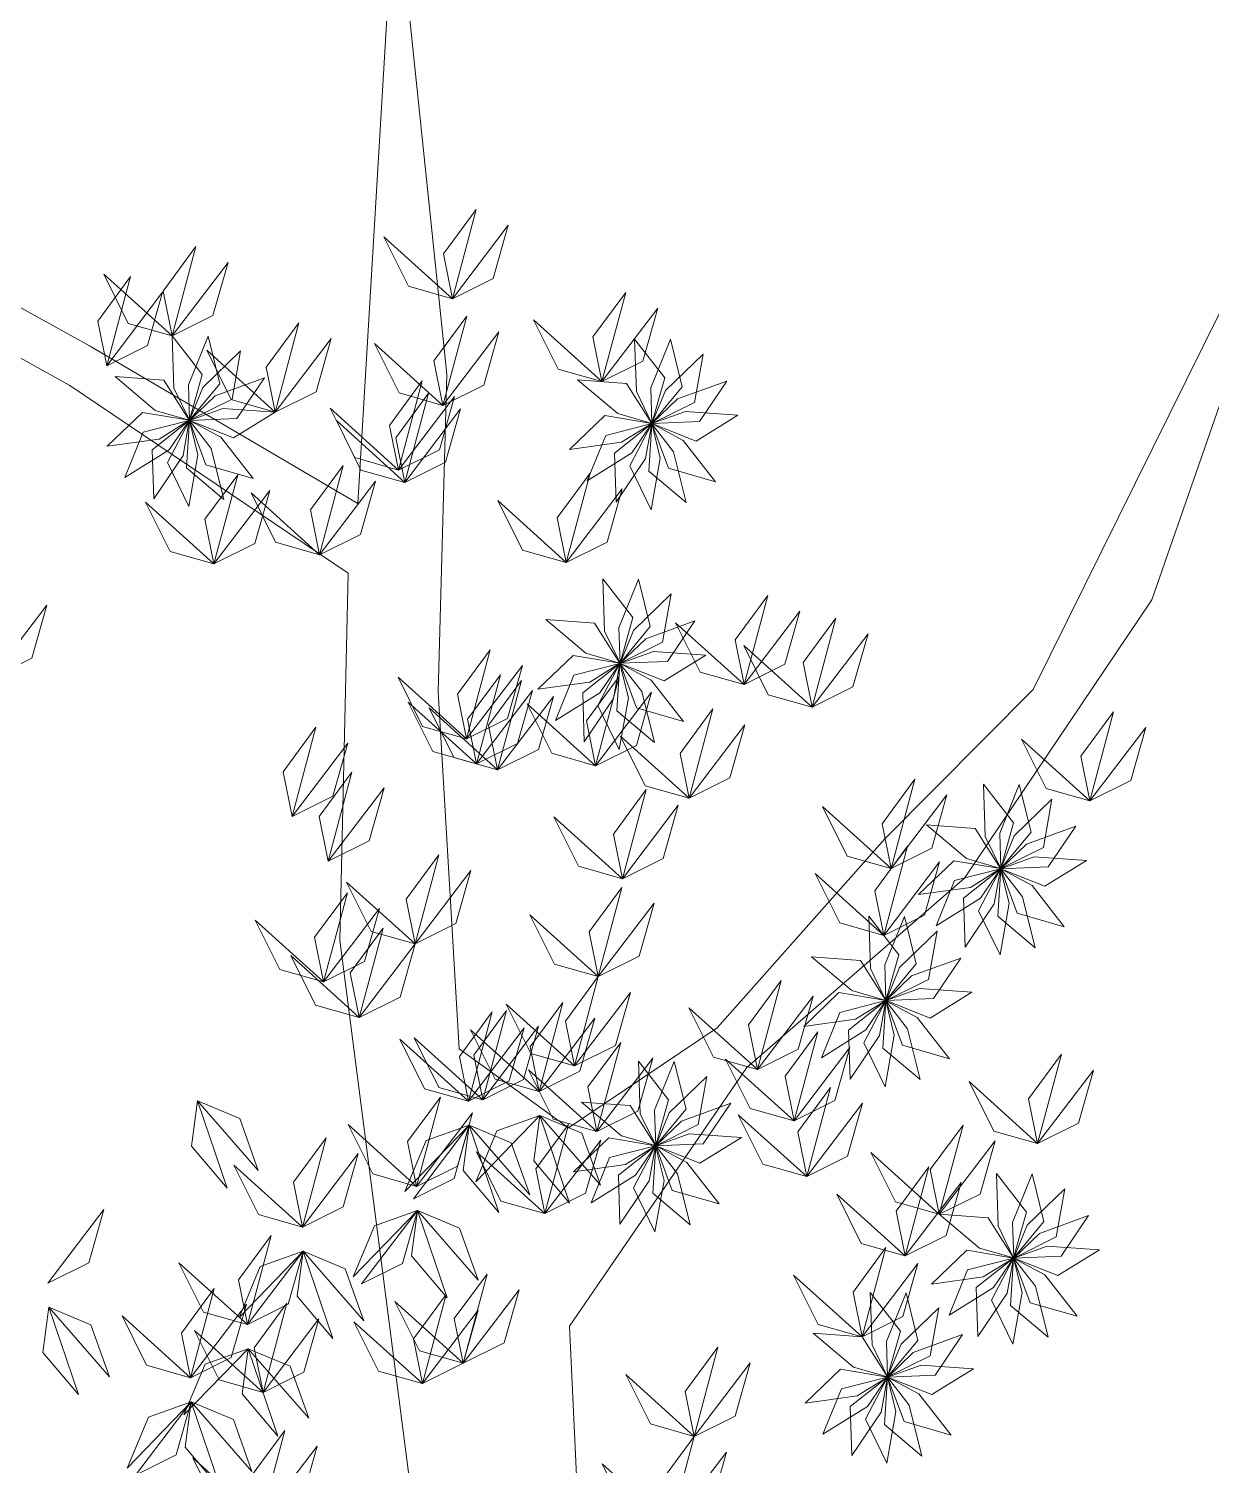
# Model space of a CAD drawing. Header units: inches. Extents: x 4350 to 28384, y -6772 to 993.
# Drawn here: x 8181 to 8257.9, y 768.6 to 862 of the extents above; entities that cross this region are included whole.
import ezdxf

# ---------------------------------------------------------------- set-up
doc = ezdxf.new("R2010")
doc.units = ezdxf.units.IN
doc.header["$MEASUREMENT"] = 0
doc.layers.add('nascosti', color=1, linetype='Continuous')

msp = doc.modelspace()

# ---------------------------------------------------------------- linework, layer by layer
at = {"layer": 'nascosti', "linetype": 'Continuous', "lineweight": 0}
for points in [[(8258.484, 843.573), (8246.327, 819.024), (8236.693, 809.315), (8225.779, 797.023), (8216.132, 790.538), (8209.02, 795.669), (8207.641, 818.876), (8208.207, 839.511), (8204.86, 871.737), (8202.437, 831.107), (8184.988, 841.356), (8157.204, 856.725), (8151.987, 872.179), (8157.217, 853.501), (8183.709, 838.772), (8201.809, 826.591), (8201.255, 802.732), (8207.9, 751.174)], [(8270.457, 747.546), (8257.55, 750.72), (8242.095, 745.502), (8224.696, 742.857), (8217.584, 747.988), (8216.181, 777.642), (8227.723, 794.451), (8241.861, 806.756), (8254.043, 824.857), (8261.696, 846.809)]]:
    msp.add_lwpolyline(points, dxfattribs=at)
at = {"layer": 'nascosti', "lineweight": 0}
for points in [[(8208.58, 844.418), (8207.995, 847.324), (8210.123, 850.214), (8208.58, 844.418)], [(8208.58, 844.418), (8211.234, 845.739), (8212.211, 849.192), (8208.58, 844.418)], [(8190.358, 842.004), (8189.773, 844.91), (8191.901, 847.8), (8190.358, 842.004)], [(8208.58, 844.418), (8205.728, 845.225), (8204.128, 848.437), (8208.58, 844.418)], [(8190.358, 842.004), (8193.012, 843.325), (8193.989, 846.778), (8190.358, 842.004)], [(8186.11, 840.06), (8185.525, 842.966), (8187.653, 845.856), (8186.11, 840.06)], [(8190.358, 842.004), (8187.506, 842.811), (8185.906, 846.023), (8190.358, 842.004)], [(8186.11, 840.06), (8188.764, 841.381), (8189.741, 844.834), (8186.11, 840.06)], [(8218.298, 839.032), (8217.713, 841.938), (8219.841, 844.828), (8218.298, 839.032)], [(8207.962, 837.484), (8207.377, 840.39), (8209.504, 843.28), (8207.962, 837.484)], [(8218.298, 839.032), (8215.446, 839.839), (8213.846, 843.051), (8218.298, 839.032)], [(8218.298, 839.032), (8220.952, 840.353), (8221.929, 843.806), (8218.298, 839.032)], [(8197.058, 837.053), (8196.473, 839.959), (8198.6, 842.849), (8197.058, 837.053)], [(8207.962, 837.484), (8210.616, 838.805), (8211.593, 842.258), (8207.962, 837.484)], [(8190.358, 842.004), (8190.477, 838.597), (8191.481, 836.521), (8192.311, 839.492), (8190.358, 842.004)], [(8192.689, 841.985), (8191.412, 838.825), (8191.485, 836.519), (8193.451, 838.895), (8192.689, 841.985)], [(8197.058, 837.053), (8199.712, 838.374), (8200.689, 841.827), (8197.058, 837.053)], [(8207.962, 837.484), (8205.109, 838.291), (8203.51, 841.503), (8207.962, 837.484)], [(8220.422, 841.797), (8220.541, 838.39), (8221.545, 836.314), (8222.375, 839.284), (8220.422, 841.797)], [(8222.752, 841.778), (8221.476, 838.617), (8221.548, 836.312), (8223.514, 838.688), (8222.752, 841.778)], [(8194.81, 841.02), (8192.359, 838.652), (8191.487, 836.516), (8194.25, 837.887), (8194.81, 841.02)], [(8197.058, 837.053), (8194.205, 837.859), (8192.606, 841.072), (8197.058, 837.053)], [(8224.874, 840.812), (8222.422, 838.445), (8221.551, 836.309), (8224.313, 837.68), (8224.874, 840.812)], [(8186.648, 839.354), (8189.259, 837.163), (8191.474, 836.52), (8189.822, 839.124), (8186.648, 839.354)], [(8196.356, 839.275), (8193.153, 838.109), (8191.488, 836.512), (8194.57, 836.641), (8196.356, 839.275)], [(8205.077, 833.282), (8204.492, 836.188), (8206.619, 839.078), (8205.077, 833.282)], [(8216.711, 839.147), (8219.323, 836.956), (8221.538, 836.313), (8219.885, 838.917), (8216.711, 839.147)], [(8226.419, 839.068), (8223.216, 837.902), (8221.551, 836.305), (8224.633, 836.434), (8226.419, 839.068)], [(8205.483, 832.478), (8204.898, 835.384), (8207.025, 838.274), (8205.483, 832.478)], [(8205.077, 833.282), (8207.73, 834.603), (8208.707, 838.056), (8205.077, 833.282)], [(8186.134, 834.824), (8189.51, 835.298), (8191.47, 836.514), (8188.429, 837.028), (8186.134, 834.824)], [(8187.283, 832.796), (8190.174, 834.602), (8191.47, 836.51), (8188.483, 835.743), (8187.283, 832.796)], [(8189.158, 831.41), (8191.063, 834.236), (8191.472, 836.507), (8189.055, 834.591), (8189.158, 831.41)], [(8191.433, 830.907), (8192.025, 834.264), (8191.475, 836.504), (8190.046, 833.771), (8191.433, 830.907)], [(8193.717, 831.373), (8192.892, 834.681), (8191.478, 836.503), (8191.285, 833.425), (8193.717, 831.373)], [(8195.614, 832.728), (8193.515, 835.414), (8191.482, 836.504), (8192.557, 833.613), (8195.614, 832.728)], [(8197.058, 837.053), (8193.658, 837.29), (8191.487, 836.509), (8194.355, 835.373), (8197.058, 837.053)], [(8205.077, 833.282), (8202.224, 834.089), (8200.624, 837.301), (8205.077, 833.282)], [(8205.483, 832.478), (8202.63, 833.284), (8201.031, 836.497), (8205.483, 832.478)], [(8205.483, 832.478), (8208.136, 833.799), (8209.113, 837.252), (8205.483, 832.478)], [(8216.198, 834.616), (8219.573, 835.091), (8221.534, 836.306), (8218.492, 836.821), (8216.198, 834.616)], [(8227.121, 836.845), (8223.721, 837.083), (8221.551, 836.302), (8224.419, 835.166), (8227.121, 836.845)], [(8217.347, 832.589), (8220.237, 834.395), (8221.534, 836.303), (8218.546, 835.536), (8217.347, 832.589)], [(8219.221, 831.203), (8221.127, 834.029), (8221.535, 836.299), (8219.118, 834.384), (8219.221, 831.203)], [(8221.497, 830.7), (8222.089, 834.057), (8221.538, 836.297), (8220.109, 833.564), (8221.497, 830.7)], [(8223.78, 831.166), (8222.956, 834.473), (8221.542, 836.296), (8221.348, 833.218), (8223.78, 831.166)], [(8225.677, 832.521), (8223.578, 835.207), (8221.546, 836.297), (8222.621, 833.405), (8225.677, 832.521)], [(8193.075, 827.184), (8192.49, 830.09), (8194.617, 832.98), (8193.075, 827.184)], [(8199.939, 827.782), (8199.354, 830.688), (8201.482, 833.578), (8199.939, 827.782)], [(8215.98, 827.279), (8215.395, 830.185), (8217.523, 833.075), (8215.98, 827.279)], [(8193.075, 827.184), (8195.728, 828.505), (8196.705, 831.958), (8193.075, 827.184)], [(8199.939, 827.782), (8202.593, 829.103), (8203.57, 832.556), (8199.939, 827.782)], [(8215.98, 827.279), (8218.634, 828.6), (8219.611, 832.053), (8215.98, 827.279)], [(8193.075, 827.184), (8190.222, 827.991), (8188.623, 831.203), (8193.075, 827.184)], [(8199.939, 827.782), (8197.087, 828.588), (8195.487, 831.801), (8199.939, 827.782)], [(8215.98, 827.279), (8213.128, 828.086), (8211.528, 831.298), (8215.98, 827.279)], [(8218.349, 826.213), (8218.468, 822.807), (8219.472, 820.73), (8220.302, 823.701), (8218.349, 826.213)], [(8220.68, 826.194), (8219.403, 823.034), (8219.475, 820.728), (8221.442, 823.105), (8220.68, 826.194)], [(8178.577, 819.734), (8181.23, 821.055), (8182.207, 824.508), (8178.577, 819.734)], [(8222.801, 825.229), (8220.349, 822.861), (8219.478, 820.726), (8222.241, 822.097), (8222.801, 825.229)], [(8227.536, 819.344), (8226.951, 822.25), (8229.078, 825.14), (8227.536, 819.344)], [(8214.639, 823.563), (8217.25, 821.373), (8219.465, 820.729), (8217.812, 823.334), (8214.639, 823.563)], [(8224.346, 823.484), (8221.144, 822.318), (8219.479, 820.722), (8222.56, 820.851), (8224.346, 823.484)], [(8227.536, 819.344), (8230.19, 820.665), (8231.167, 824.118), (8227.536, 819.344)], [(8231.963, 817.864), (8231.378, 820.77), (8233.505, 823.66), (8231.963, 817.864)], [(8227.536, 819.344), (8224.683, 820.151), (8223.084, 823.363), (8227.536, 819.344)], [(8231.963, 817.864), (8234.617, 819.185), (8235.594, 822.638), (8231.963, 817.864)], [(8209.496, 815.809), (8208.911, 818.715), (8211.038, 821.605), (8209.496, 815.809)], [(8231.963, 817.864), (8229.11, 818.671), (8227.511, 821.883), (8231.963, 817.864)], [(8214.125, 819.033), (8217.5, 819.508), (8219.461, 820.723), (8216.42, 821.238), (8214.125, 819.033)], [(8215.274, 817.005), (8218.164, 818.811), (8219.461, 820.719), (8216.473, 819.952), (8215.274, 817.005)], [(8217.148, 815.62), (8219.054, 818.446), (8219.463, 820.716), (8217.045, 818.8), (8217.148, 815.62)], [(8219.424, 815.117), (8220.016, 818.474), (8219.466, 820.714), (8218.036, 817.98), (8219.424, 815.117)], [(8221.708, 815.583), (8220.883, 818.89), (8219.469, 820.713), (8219.275, 817.634), (8221.708, 815.583)], [(8223.604, 816.937), (8221.506, 819.623), (8219.473, 820.713), (8220.548, 817.822), (8223.604, 816.937)], [(8225.048, 821.262), (8221.648, 821.5), (8219.478, 820.718), (8222.346, 819.583), (8225.048, 821.262)], [(8209.496, 815.809), (8206.643, 816.616), (8205.043, 819.828), (8209.496, 815.809)], [(8209.496, 815.809), (8212.149, 817.13), (8213.126, 820.583), (8209.496, 815.809)], [(8210.152, 814.187), (8209.567, 817.093), (8211.694, 819.983), (8210.152, 814.187)], [(8217.884, 814.068), (8217.299, 816.974), (8219.427, 819.864), (8217.884, 814.068)], [(8210.152, 814.187), (8212.805, 815.508), (8213.782, 818.961), (8210.152, 814.187)], [(8211.518, 813.802), (8210.933, 816.708), (8213.061, 819.598), (8211.518, 813.802)], [(8217.884, 814.068), (8220.538, 815.389), (8221.515, 818.842), (8217.884, 814.068)], [(8210.152, 814.187), (8207.299, 814.994), (8205.699, 818.206), (8210.152, 814.187)], [(8211.518, 813.802), (8208.666, 814.609), (8207.066, 817.821), (8211.518, 813.802)], [(8211.518, 813.802), (8214.172, 815.123), (8215.149, 818.576), (8211.518, 813.802)], [(8217.884, 814.068), (8215.032, 814.875), (8213.432, 818.087), (8217.884, 814.068)], [(8223.966, 811.96), (8223.382, 814.867), (8225.509, 817.757), (8223.966, 811.96)], [(8250.018, 811.784), (8249.433, 814.69), (8251.56, 817.58), (8250.018, 811.784)], [(8198.151, 810.769), (8197.566, 813.675), (8199.693, 816.565), (8198.151, 810.769)], [(8223.966, 811.96), (8221.114, 812.767), (8219.514, 815.98), (8223.966, 811.96)], [(8223.966, 811.96), (8226.62, 813.281), (8227.597, 816.734), (8223.966, 811.96)], [(8250.018, 811.784), (8252.671, 813.105), (8253.648, 816.558), (8250.018, 811.784)], [(8198.151, 810.769), (8200.804, 812.09), (8201.781, 815.543), (8198.151, 810.769)], [(8250.018, 811.784), (8247.165, 812.591), (8245.565, 815.803), (8250.018, 811.784)], [(8200.505, 807.858), (8199.921, 810.764), (8202.048, 813.654), (8200.505, 807.858)], [(8237.092, 807.391), (8236.507, 810.298), (8238.634, 813.188), (8237.092, 807.391)], [(8200.505, 807.858), (8203.159, 809.179), (8204.136, 812.632), (8200.505, 807.858)], [(8219.626, 806.723), (8219.041, 809.629), (8221.168, 812.519), (8219.626, 806.723)], [(8243.1, 812.868), (8243.219, 809.462), (8244.223, 807.385), (8245.052, 810.356), (8243.1, 812.868)], [(8245.43, 812.849), (8244.153, 809.689), (8244.226, 807.384), (8246.192, 809.76), (8245.43, 812.849)], [(8219.626, 806.723), (8222.279, 808.044), (8223.256, 811.497), (8219.626, 806.723)], [(8237.092, 807.391), (8234.239, 808.198), (8232.64, 811.411), (8237.092, 807.391)], [(8237.092, 807.391), (8239.746, 808.712), (8240.723, 812.165), (8237.092, 807.391)], [(8247.551, 811.884), (8245.1, 809.516), (8244.228, 807.381), (8246.991, 808.752), (8247.551, 811.884)], [(8219.626, 806.723), (8216.773, 807.53), (8215.174, 810.742), (8219.626, 806.723)], [(8239.389, 810.219), (8242, 808.028), (8244.215, 807.384), (8242.563, 809.989), (8239.389, 810.219)], [(8249.097, 810.14), (8245.894, 808.974), (8244.229, 807.377), (8247.311, 807.506), (8249.097, 810.14)], [(8236.613, 803.04), (8236.028, 805.946), (8238.156, 808.836), (8236.613, 803.04)], [(8206.154, 802.483), (8205.569, 805.389), (8207.696, 808.279), (8206.154, 802.483)], [(8236.613, 803.04), (8239.267, 804.361), (8240.244, 807.814), (8236.613, 803.04)], [(8238.876, 805.688), (8242.251, 806.163), (8244.211, 807.378), (8241.17, 807.893), (8238.876, 805.688)], [(8249.799, 807.917), (8246.399, 808.155), (8244.229, 807.373), (8247.096, 806.238), (8249.799, 807.917)], [(8206.154, 802.483), (8208.808, 803.804), (8209.785, 807.257), (8206.154, 802.483)], [(8236.613, 803.04), (8233.761, 803.847), (8232.161, 807.059), (8236.613, 803.04)], [(8240.025, 803.66), (8242.915, 805.467), (8244.211, 807.374), (8241.224, 806.608), (8240.025, 803.66)], [(8241.899, 802.275), (8243.805, 805.101), (8244.213, 807.371), (8241.796, 805.455), (8241.899, 802.275)], [(8244.175, 801.772), (8244.766, 805.129), (8244.216, 807.369), (8242.787, 804.635), (8244.175, 801.772)], [(8246.458, 802.238), (8245.633, 805.545), (8244.22, 807.368), (8244.026, 804.289), (8246.458, 802.238)], [(8248.355, 803.592), (8246.256, 806.278), (8244.223, 807.368), (8245.298, 804.477), (8248.355, 803.592)], [(8200.206, 800.018), (8199.621, 802.924), (8201.748, 805.814), (8200.206, 800.018)], [(8206.154, 802.483), (8203.301, 803.29), (8201.702, 806.502), (8206.154, 802.483)], [(8218.059, 800.359), (8217.474, 803.265), (8219.601, 806.155), (8218.059, 800.359)], [(8200.206, 800.018), (8202.859, 801.339), (8203.836, 804.792), (8200.206, 800.018)], [(8218.059, 800.359), (8220.712, 801.68), (8221.689, 805.133), (8218.059, 800.359)], [(8200.206, 800.018), (8197.353, 800.825), (8195.753, 804.037), (8200.206, 800.018)], [(8218.059, 800.359), (8215.206, 801.166), (8213.606, 804.378), (8218.059, 800.359)], [(8235.637, 804.296), (8235.756, 800.89), (8236.76, 798.813), (8237.59, 801.784), (8235.637, 804.296)], [(8237.967, 804.277), (8236.691, 801.117), (8236.763, 798.812), (8238.729, 801.188), (8237.967, 804.277)], [(8202.523, 797.709), (8201.938, 800.615), (8204.065, 803.505), (8202.523, 797.709)], [(8240.089, 803.312), (8237.637, 800.944), (8236.765, 798.809), (8239.528, 800.18), (8240.089, 803.312)], [(8202.523, 797.709), (8205.177, 799.03), (8206.154, 802.483), (8202.523, 797.709)], [(8202.523, 797.709), (8199.67, 798.516), (8198.071, 801.728), (8202.523, 797.709)], [(8231.926, 801.647), (8234.538, 799.456), (8236.753, 798.812), (8235.1, 801.417), (8231.926, 801.647)], [(8241.634, 801.568), (8238.431, 800.402), (8236.766, 798.805), (8239.848, 798.934), (8241.634, 801.568)], [(8216.516, 794.563), (8215.931, 797.469), (8218.059, 800.359), (8216.516, 794.563)], [(8228.399, 794.321), (8227.814, 797.227), (8229.942, 800.117), (8228.399, 794.321)], [(8216.516, 794.563), (8219.17, 795.884), (8220.147, 799.337), (8216.516, 794.563)], [(8231.413, 797.116), (8234.788, 797.591), (8236.749, 798.806), (8233.707, 799.321), (8231.413, 797.116)], [(8242.336, 799.345), (8238.936, 799.583), (8236.766, 798.801), (8239.634, 797.666), (8242.336, 799.345)], [(8216.516, 794.563), (8213.664, 795.37), (8212.064, 798.582), (8216.516, 794.563)], [(8214.211, 792.893), (8213.626, 795.799), (8215.754, 798.689), (8214.211, 792.893)], [(8228.399, 794.321), (8225.547, 795.128), (8223.947, 798.34), (8228.399, 794.321)], [(8228.399, 794.321), (8231.053, 795.642), (8232.03, 799.095), (8228.399, 794.321)], [(8232.562, 795.088), (8235.452, 796.895), (8236.749, 798.802), (8233.761, 798.036), (8232.562, 795.088)], [(8234.436, 793.703), (8236.342, 796.529), (8236.75, 798.799), (8234.333, 796.883), (8234.436, 793.703)], [(8236.712, 793.2), (8237.303, 796.557), (8236.753, 798.797), (8235.324, 796.063), (8236.712, 793.2)], [(8238.995, 793.666), (8238.171, 796.973), (8236.757, 798.796), (8236.563, 795.717), (8238.995, 793.666)], [(8240.892, 795.02), (8238.793, 797.706), (8236.761, 798.796), (8237.835, 795.905), (8240.892, 795.02)], [(8209.616, 792.269), (8209.031, 795.175), (8211.158, 798.065), (8209.616, 792.269)], [(8210.552, 792.359), (8209.967, 795.265), (8212.095, 798.155), (8210.552, 792.359)], [(8214.211, 792.893), (8216.865, 794.214), (8217.842, 797.667), (8214.211, 792.893)], [(8210.552, 792.359), (8207.7, 793.166), (8206.1, 796.378), (8210.552, 792.359)], [(8209.616, 792.269), (8212.27, 793.59), (8213.247, 797.043), (8209.616, 792.269)], [(8214.211, 792.893), (8211.359, 793.699), (8209.759, 796.912), (8214.211, 792.893)], [(8210.552, 792.359), (8213.206, 793.68), (8214.183, 797.133), (8210.552, 792.359)], [(8230.787, 790.986), (8230.202, 793.892), (8232.33, 796.782), (8230.787, 790.986)], [(8209.616, 792.269), (8206.763, 793.076), (8205.164, 796.288), (8209.616, 792.269)], [(8217.975, 790.292), (8217.39, 793.198), (8219.518, 796.088), (8217.975, 790.292)], [(8230.787, 790.986), (8233.441, 792.307), (8234.418, 795.76), (8230.787, 790.986)], [(8217.975, 790.292), (8220.629, 791.613), (8221.606, 795.066), (8217.975, 790.292)], [(8220.669, 794.861), (8220.789, 791.455), (8221.792, 789.378), (8222.622, 792.349), (8220.669, 794.861)], [(8223, 794.842), (8221.723, 791.682), (8221.796, 789.377), (8223.762, 791.753), (8223, 794.842)], [(8230.787, 790.986), (8227.935, 791.793), (8226.335, 795.005), (8230.787, 790.986)], [(8246.62, 789.517), (8246.035, 792.423), (8248.162, 795.313), (8246.62, 789.517)], [(8217.975, 790.292), (8215.123, 791.099), (8213.523, 794.311), (8217.975, 790.292)], [(8225.121, 793.877), (8222.67, 791.509), (8221.798, 789.374), (8224.561, 790.745), (8225.121, 793.877)], [(8246.62, 789.517), (8249.274, 790.838), (8250.251, 794.291), (8246.62, 789.517)], [(8231.607, 787.362), (8231.022, 790.269), (8233.15, 793.159), (8231.607, 787.362)], [(8246.62, 789.517), (8243.767, 790.324), (8242.168, 793.536), (8246.62, 789.517)], [(8192.015, 792.288), (8191.626, 789.349), (8193.941, 786.608), (8192.015, 792.288)], [(8192.015, 792.288), (8194.751, 791.147), (8195.957, 787.767), (8192.015, 792.288)], [(8206.252, 786.73), (8205.667, 789.636), (8207.795, 792.526), (8206.252, 786.73)], [(8206.252, 786.73), (8205.667, 789.636), (8207.795, 792.526), (8206.252, 786.73)], [(8216.959, 792.211), (8219.57, 790.021), (8221.785, 789.377), (8220.133, 791.982), (8216.959, 792.211)], [(8226.667, 792.132), (8223.464, 790.967), (8221.799, 789.37), (8224.881, 789.499), (8226.667, 792.132)], [(8231.607, 787.362), (8234.261, 788.683), (8235.238, 792.136), (8231.607, 787.362)], [(8206.252, 786.73), (8203.399, 787.537), (8201.8, 790.749), (8206.252, 786.73)], [(8206.252, 786.73), (8203.399, 787.537), (8201.8, 790.749), (8206.252, 786.73)], [(8206.252, 786.73), (8208.906, 788.051), (8209.883, 791.504), (8206.252, 786.73)], [(8206.252, 786.73), (8208.906, 788.051), (8209.883, 791.504), (8206.252, 786.73)], [(8214.264, 791.326), (8211.471, 790.33), (8210.09, 787.018), (8214.264, 791.326)], [(8214.264, 791.326), (8213.874, 788.387), (8216.19, 785.645), (8214.264, 791.326)], [(8214.584, 784.96), (8213.999, 787.866), (8216.127, 790.756), (8214.584, 784.96)], [(8214.264, 791.326), (8217, 790.185), (8218.205, 786.805), (8214.264, 791.326)], [(8231.607, 787.362), (8228.755, 788.169), (8227.155, 791.381), (8231.607, 787.362)], [(8198.827, 784.089), (8198.242, 786.995), (8200.369, 789.885), (8198.827, 784.089)], [(8209.668, 790.702), (8206.876, 789.707), (8205.494, 786.395), (8209.668, 790.702)], [(8206.037, 785.928), (8208.691, 787.249), (8209.668, 790.702), (8206.037, 785.928)], [(8209.668, 790.702), (8209.279, 787.763), (8211.594, 785.022), (8209.668, 790.702)], [(8209.668, 790.702), (8212.404, 789.561), (8213.61, 786.181), (8209.668, 790.702)], [(8216.446, 787.681), (8219.821, 788.156), (8221.781, 789.371), (8218.74, 789.886), (8216.446, 787.681)], [(8227.369, 789.91), (8223.969, 790.148), (8221.798, 789.366), (8224.666, 788.231), (8227.369, 789.91)], [(8240.228, 784.913), (8239.643, 787.819), (8241.77, 790.709), (8240.228, 784.913)], [(8214.584, 784.96), (8211.732, 785.767), (8210.132, 788.979), (8214.584, 784.96)], [(8214.584, 784.96), (8217.238, 786.281), (8218.215, 789.734), (8214.584, 784.96)], [(8217.594, 785.653), (8220.485, 787.46), (8221.781, 789.367), (8218.794, 788.6), (8217.594, 785.653)], [(8219.469, 784.268), (8221.375, 787.094), (8221.783, 789.364), (8219.366, 787.448), (8219.469, 784.268)], [(8221.744, 783.765), (8222.336, 787.122), (8221.786, 789.362), (8220.357, 786.628), (8221.744, 783.765)], [(8224.028, 784.231), (8223.203, 787.538), (8221.79, 789.361), (8221.596, 786.282), (8224.028, 784.231)], [(8225.925, 785.585), (8223.826, 788.271), (8221.793, 789.361), (8222.868, 786.47), (8225.925, 785.585)], [(8240.228, 784.913), (8237.375, 785.719), (8235.776, 788.932), (8240.228, 784.913)], [(8240.228, 784.913), (8242.882, 786.234), (8243.859, 789.687), (8240.228, 784.913)], [(8198.827, 784.089), (8195.974, 784.896), (8194.375, 788.108), (8198.827, 784.089)], [(8198.827, 784.089), (8201.481, 785.41), (8202.458, 788.863), (8198.827, 784.089)], [(8238.011, 782.21), (8237.426, 785.116), (8239.554, 788.006), (8238.011, 782.21)], [(8243.938, 787.562), (8244.057, 784.156), (8245.061, 782.079), (8245.891, 785.05), (8243.938, 787.562)], [(8246.269, 787.543), (8244.992, 784.383), (8245.065, 782.078), (8247.031, 784.454), (8246.269, 787.543)], [(8238.011, 782.21), (8235.159, 783.017), (8233.559, 786.229), (8238.011, 782.21)], [(8238.011, 782.21), (8240.665, 783.531), (8241.642, 786.984), (8238.011, 782.21)], [(8248.39, 786.578), (8245.938, 784.21), (8245.067, 782.075), (8247.83, 783.446), (8248.39, 786.578)], [(8182.286, 780.443), (8184.94, 781.765), (8185.917, 785.218), (8182.286, 780.443)], [(8206.304, 785.163), (8203.512, 784.168), (8202.131, 780.856), (8206.304, 785.163)], [(8202.674, 780.389), (8205.327, 781.71), (8206.304, 785.163), (8202.674, 780.389)], [(8206.304, 785.163), (8205.915, 782.224), (8208.23, 779.483), (8206.304, 785.163)], [(8206.304, 785.163), (8209.04, 784.022), (8210.246, 780.642), (8206.304, 785.163)], [(8240.228, 784.913), (8242.839, 782.722), (8245.054, 782.078), (8243.401, 784.683), (8240.228, 784.913)], [(8249.935, 784.834), (8246.733, 783.668), (8245.068, 782.071), (8248.15, 782.2), (8249.935, 784.834)], [(8195.248, 777.748), (8194.663, 780.654), (8196.791, 783.544), (8195.248, 777.748)], [(8198.879, 782.522), (8196.087, 781.527), (8194.705, 778.215), (8198.879, 782.522)], [(8195.248, 777.748), (8197.902, 779.069), (8198.879, 782.522), (8195.248, 777.748)], [(8198.879, 782.522), (8198.489, 779.584), (8200.805, 776.842), (8198.879, 782.522)], [(8198.879, 782.522), (8201.615, 781.381), (8202.821, 778.001), (8198.879, 782.522)], [(8235.206, 776.95), (8234.621, 779.857), (8236.748, 782.747), (8235.206, 776.95)], [(8239.714, 780.382), (8243.09, 780.857), (8245.05, 782.072), (8242.009, 782.587), (8239.714, 780.382)], [(8250.638, 782.611), (8247.237, 782.849), (8245.067, 782.067), (8247.935, 780.932), (8250.638, 782.611)], [(8195.248, 777.748), (8192.396, 778.555), (8190.796, 781.767), (8195.248, 777.748)], [(8235.206, 776.95), (8237.86, 778.271), (8238.836, 781.724), (8235.206, 776.95)], [(8240.863, 778.354), (8243.754, 780.161), (8245.05, 782.068), (8242.063, 781.302), (8240.863, 778.354)], [(8242.738, 776.969), (8244.643, 779.795), (8245.052, 782.065), (8242.634, 780.149), (8242.738, 776.969)], [(8245.013, 776.466), (8245.605, 779.823), (8245.055, 782.063), (8243.625, 779.329), (8245.013, 776.466)], [(8247.297, 776.932), (8246.472, 780.239), (8245.058, 782.062), (8244.864, 778.983), (8247.297, 776.932)], [(8249.193, 778.287), (8247.095, 780.972), (8245.062, 782.062), (8246.137, 779.171), (8249.193, 778.287)], [(8209.284, 775.234), (8208.699, 778.14), (8210.826, 781.03), (8209.284, 775.234)], [(8235.206, 776.95), (8232.353, 777.757), (8230.754, 780.969), (8235.206, 776.95)], [(8191.551, 774.295), (8190.966, 777.201), (8193.093, 780.091), (8191.551, 774.295)], [(8206.63, 773.913), (8206.045, 776.819), (8208.172, 779.709), (8206.63, 773.913)], [(8209.284, 775.234), (8211.938, 776.555), (8212.915, 780.008), (8209.284, 775.234)], [(8235.742, 779.83), (8235.862, 776.424), (8236.865, 774.347), (8237.695, 777.318), (8235.742, 779.83)], [(8238.073, 779.811), (8236.796, 776.651), (8236.869, 774.345), (8238.835, 776.722), (8238.073, 779.811)], [(8182.338, 778.876), (8181.949, 775.938), (8184.264, 773.196), (8182.338, 778.876)], [(8182.338, 778.876), (8185.074, 777.736), (8186.28, 774.355), (8182.338, 778.876)], [(8191.551, 774.295), (8194.204, 775.616), (8195.181, 779.069), (8191.551, 774.295)], [(8196.264, 773.341), (8195.679, 776.247), (8197.806, 779.137), (8196.264, 773.341)], [(8209.284, 775.234), (8206.431, 776.04), (8204.832, 779.253), (8209.284, 775.234)], [(8206.63, 773.913), (8209.284, 775.234), (8210.261, 778.687), (8206.63, 773.913)], [(8240.194, 778.846), (8237.743, 776.478), (8236.871, 774.342), (8239.634, 775.714), (8240.194, 778.846)], [(8191.551, 774.295), (8188.698, 775.101), (8187.098, 778.314), (8191.551, 774.295)], [(8196.264, 773.341), (8198.917, 774.662), (8199.894, 778.115), (8196.264, 773.341)], [(8206.63, 773.913), (8203.777, 774.719), (8202.178, 777.932), (8206.63, 773.913)], [(8196.264, 773.341), (8193.411, 774.148), (8191.812, 777.36), (8196.264, 773.341)], [(8232.032, 777.18), (8234.643, 774.989), (8236.858, 774.346), (8235.206, 776.95), (8232.032, 777.18)], [(8241.74, 777.101), (8238.537, 775.935), (8236.872, 774.339), (8239.954, 774.468), (8241.74, 777.101)], [(8195.301, 776.181), (8192.508, 775.186), (8191.127, 771.874), (8195.301, 776.181)], [(8195.301, 776.181), (8194.911, 773.242), (8197.227, 770.501), (8195.301, 776.181)], [(8195.301, 776.181), (8198.037, 775.04), (8199.242, 771.66), (8195.301, 776.181)], [(8224.297, 770.484), (8223.712, 773.39), (8225.84, 776.28), (8224.297, 770.484)], [(8224.297, 770.484), (8226.951, 771.805), (8227.928, 775.258), (8224.297, 770.484)], [(8242.442, 774.879), (8239.042, 775.116), (8236.871, 774.335), (8239.739, 773.199), (8242.442, 774.879)], [(8224.297, 770.484), (8221.445, 771.29), (8219.845, 774.503), (8224.297, 770.484)], [(8231.519, 772.65), (8234.894, 773.124), (8236.854, 774.34), (8233.813, 774.854), (8231.519, 772.65)], [(8232.667, 770.622), (8235.558, 772.428), (8236.854, 774.336), (8233.867, 773.569), (8232.667, 770.622)], [(8234.542, 769.237), (8236.448, 772.063), (8236.856, 774.333), (8234.439, 772.417), (8234.542, 769.237)], [(8236.817, 768.734), (8237.409, 772.09), (8236.859, 774.33), (8235.43, 771.597), (8236.817, 768.734)], [(8239.101, 769.2), (8238.276, 772.507), (8236.862, 774.329), (8236.669, 771.251), (8239.101, 769.2)], [(8240.998, 770.554), (8238.899, 773.24), (8236.866, 774.33), (8237.941, 771.439), (8240.998, 770.554)], [(8191.603, 772.728), (8188.811, 771.732), (8187.429, 768.42), (8191.603, 772.728)], [(8187.972, 767.954), (8190.626, 769.275), (8191.603, 772.728), (8187.972, 767.954)], [(8191.603, 772.728), (8191.213, 769.789), (8193.529, 767.047), (8191.603, 772.728)], [(8191.603, 772.728), (8194.339, 771.587), (8195.544, 768.207), (8191.603, 772.728)], [(8196.145, 765.067), (8195.56, 767.973), (8197.687, 770.863), (8196.145, 765.067)], [(8222.755, 764.688), (8222.17, 767.594), (8224.297, 770.484), (8222.755, 764.688)], [(8196.145, 765.067), (8198.799, 766.388), (8199.776, 769.841), (8196.145, 765.067)], [(8222.755, 764.688), (8225.409, 766.009), (8226.386, 769.462), (8222.755, 764.688)], [(8196.145, 765.067), (8193.292, 765.873), (8191.693, 769.086), (8196.145, 765.067)], [(8222.755, 764.688), (8219.902, 765.494), (8218.303, 768.707), (8222.755, 764.688)]]:
    msp.add_lwpolyline(points, dxfattribs=at)

doc.saveas('drawing.dxf')
